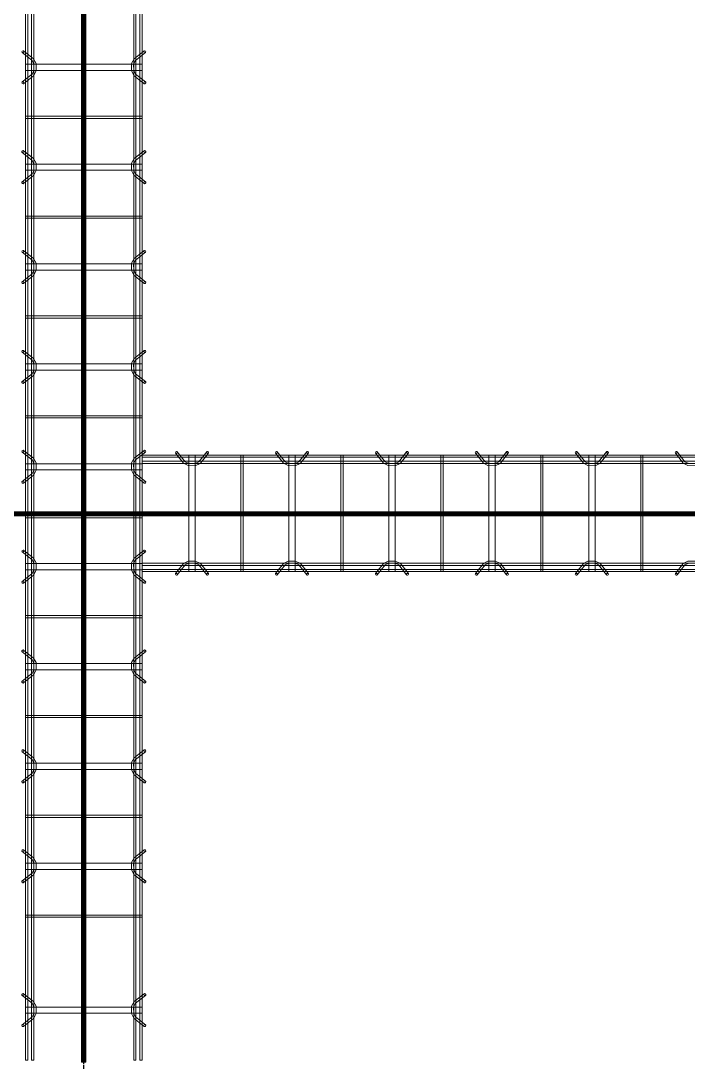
# Model space of a CAD drawing. Header units: inches. Extents: x -19229 to -222, y -6301 to 12387.
# Drawn here: x -3488.9 to -3408.8, y 9901.2 to 10026.3 of the extents above; entities that cross this region are included whole.
import ezdxf

# ---------------------------------------------------------------- set-up
doc = ezdxf.new("R2010")
doc.units = ezdxf.units.IN
doc.header["$MEASUREMENT"] = 0
doc.linetypes.add('Grid Line 1_2_', pattern=[0.8749999999999999, 0.4999999999999999, -0.125, 0.125, -0.125])
for name, color, linetype, lineweight in [('A-GENM', 13, 'Continuous', 9), ('S-BEAM', 12, 'Continuous', 9), ('S-GRID', 1, 'Continuous', 9)]:
    doc.layers.add(name, color=color, linetype=linetype, lineweight=lineweight)

# ---------------------------------------------------------------- blocks, each defined once
blk = doc.blocks.new('Dowel bar assembly - Dowel bar assembly-673744-SLAB ON GROUND JOINTS')
at = {"layer": 'S-BEAM'}
for p, q in [((245.2834581683238, 1.97939876462428), (2.447207204676197e-13, 1.979398764623488)), ((2.455537672068493e-13, 1.721586264623364), (245.2834581683238, 1.721586264624157)), ((124.0238308313518, 2.232128414692044), (124.9734140118058, 1.032831218053898)), ((125.1750143772294, 1.192454968293835), (124.2254311967754, 2.39175216493198)), ((125.6250000000001, 1.989808066078422), (125.6250000000001, -12.01019193392155)), ((126.3750000000002, 1.989808066078422), (125.6250000000001, 1.989808066078422)), ((125.6250000000001, 1.989808066078422), (126.3750000000002, 1.989808066078422)), ((126.3750000000002, -12.01019193392155), (126.3750000000002, 1.989808066078422)), ((127.7607539373329, 2.391752164932002), (126.811170756879, 1.192454968293836)), ((127.0127711223026, 1.032831218053902), (127.9623543027565, 2.232128414692068)), ((131.8710937500002, 1.989808066077859), (131.8710937500001, -12.0101919339221)), ((132.1289062500003, 1.989808066077859), (131.8710937500002, 1.98980806607786)), ((131.8710937500002, 1.98980806607786), (132.1289062500003, 1.989808066077859)), ((132.1289062500003, -12.0101919339221), (132.1289062500003, 1.989808066077859)), ((136.0238308313518, 2.232128414692044), (136.9734140118058, 1.032831218053898)), ((137.1750143772294, 1.192454968293835), (136.2254311967754, 2.39175216493198)), ((137.6250000000001, 1.989808066078422), (137.6250000000001, -12.01019193392155)), ((138.3750000000002, 1.989808066078422), (137.6250000000001, 1.989808066078422)), ((137.6250000000001, 1.989808066078422), (138.3750000000002, 1.989808066078422)), ((138.3750000000002, -12.01019193392155), (138.3750000000002, 1.989808066078422)), ((139.7607539373329, 2.391752164932002), (138.811170756879, 1.192454968293836)), ((139.0127711223026, 1.032831218053902), (139.9623543027565, 2.232128414692068)), ((143.8710937500002, 1.989808066077859), (143.8710937500001, -12.0101919339221)), ((144.1289062500003, 1.989808066077859), (143.8710937500002, 1.98980806607786)), ((143.8710937500002, 1.98980806607786), (144.1289062500003, 1.989808066077859)), ((144.1289062500003, -12.0101919339221), (144.1289062500003, 1.989808066077859)), ((148.0238308313518, 2.232128414692044), (148.9734140118058, 1.032831218053898)), ((149.1750143772294, 1.192454968293835), (148.2254311967754, 2.39175216493198)), ((149.6250000000001, 1.989808066078422), (149.6250000000001, -12.01019193392155)), ((150.3750000000002, 1.989808066078422), (149.6250000000001, 1.989808066078422)), ((149.6250000000001, 1.989808066078422), (150.3750000000002, 1.989808066078422)), ((150.3750000000002, -12.01019193392155), (150.3750000000002, 1.989808066078422)), ((151.7607539373329, 2.391752164932002), (150.811170756879, 1.192454968293836)), ((151.0127711223026, 1.032831218053902), (151.9623543027565, 2.232128414692068)), ((155.8710937500002, 1.989808066077859), (155.8710937500002, -12.0101919339221)), ((156.1289062500003, 1.989808066077859), (155.8710937500002, 1.98980806607786)), ((155.8710937500002, 1.98980806607786), (156.1289062500003, 1.989808066077859)), ((156.1289062500003, -12.0101919339221), (156.1289062500003, 1.989808066077859)), ((160.0238308313518, 2.232128414692044), (160.9734140118058, 1.032831218053898)), ((161.1750143772294, 1.192454968293835), (160.2254311967754, 2.39175216493198)), ((161.6250000000001, 1.989808066078422), (161.6250000000001, -12.01019193392155)), ((162.3750000000002, 1.989808066078422), (161.6250000000001, 1.989808066078422)), ((161.6250000000001, 1.989808066078422), (162.3750000000002, 1.989808066078422)), ((162.3750000000002, -12.01019193392155), (162.3750000000002, 1.989808066078422)), ((163.7607539373329, 2.391752164932002), (162.811170756879, 1.192454968293836)), ((163.0127711223026, 1.032831218053902), (163.9623543027565, 2.232128414692068)), ((167.8710937500002, 1.989808066077859), (167.8710937500002, -12.0101919339221)), ((168.1289062500003, 1.989808066077859), (167.8710937500002, 1.98980806607786)), ((167.8710937500002, 1.98980806607786), (168.1289062500003, 1.989808066077859)), ((168.1289062500003, -12.0101919339221), (168.1289062500003, 1.989808066077859)), ((172.0238308313518, 2.232128414692044), (172.9734140118058, 1.032831218053898)), ((173.1750143772294, 1.192454968293835), (172.2254311967754, 2.39175216493198)), ((173.6250000000001, 1.989808066078422), (173.6250000000001, -12.01019193392155)), ((174.3750000000002, 1.989808066078422), (173.6250000000001, 1.989808066078422)), ((173.6250000000001, 1.989808066078422), (174.3750000000002, 1.989808066078422)), ((174.3750000000002, -12.01019193392155), (174.3750000000002, 1.989808066078422)), ((175.7607539373329, 2.391752164932002), (174.811170756879, 1.192454968293836)), ((175.0127711223026, 1.032831218053902), (175.9623543027565, 2.232128414692068)), ((179.8710937500002, 1.989808066077859), (179.8710937500002, -12.0101919339221)), ((180.1289062500003, 1.989808066077859), (179.8710937500002, 1.98980806607786)), ((179.8710937500002, 1.98980806607786), (180.1289062500003, 1.989808066077859)), ((180.1289062500003, -12.0101919339221), (180.1289062500003, 1.989808066077859)), ((184.0238308313518, 2.232128414692044), (184.9734140118058, 1.032831218053898)), ((185.1750143772294, 1.192454968293835), (184.2254311967754, 2.39175216493198)), ((185.6250000000001, 1.989808066078422), (185.6250000000001, -12.01019193392155)), ((186.3750000000002, 1.989808066078422), (185.6250000000001, 1.989808066078422)), ((185.6250000000001, 1.989808066078422), (186.3750000000002, 1.989808066078422)), ((186.3750000000002, -12.01019193392155), (186.3750000000002, 1.989808066078422)), ((187.7607539373329, 2.391752164932002), (186.811170756879, 1.192454968293836)), ((187.0127711223026, 1.032831218053902), (187.9623543027565, 2.232128414692068)), ((191.8710937500002, 1.989808066077859), (191.8710937500002, -12.0101919339221)), ((192.1289062500003, 1.989808066077859), (191.8710937500002, 1.98980806607786)), ((191.8710937500002, 1.98980806607786), (192.1289062500003, 1.989808066077859)), ((192.1289062500003, -12.0101919339221), (192.1289062500003, 1.989808066077859)), ((196.0238308313518, 2.232128414692044), (196.9734140118058, 1.032831218053898)), ((197.1750143772294, 1.192454968293835), (196.2254311967754, 2.39175216493198)), ((197.6250000000001, 1.989808066078422), (197.6250000000001, -12.01019193392155)), ((198.3750000000002, 1.989808066078422), (197.6250000000001, 1.989808066078422)), ((197.6250000000001, 1.989808066078422), (198.3750000000002, 1.989808066078422)), ((198.3750000000002, -12.01019193392155), (198.3750000000002, 1.989808066078422)), ((199.7607539373329, 2.391752164932002), (198.811170756879, 1.192454968293836)), ((199.0127711223026, 1.032831218053902), (199.9623543027566, 2.232128414692068)), ((203.8710937500002, 1.989808066077859), (203.8710937500002, -12.0101919339221)), ((204.1289062500003, 1.989808066077859), (203.8710937500002, 1.98980806607786)), ((203.8710937500002, 1.98980806607786), (204.1289062500003, 1.989808066077859)), ((204.1289062500003, -12.0101919339221), (204.1289062500003, 1.989808066077859)), ((208.0238308313518, 2.232128414692044), (208.9734140118058, 1.032831218053898)), ((209.1750143772294, 1.192454968293835), (208.2254311967754, 2.39175216493198)), ((209.6250000000001, 1.989808066078422), (209.6250000000001, -12.01019193392155)), ((210.3750000000002, 1.989808066078422), (209.6250000000001, 1.989808066078422)), ((209.6250000000001, 1.989808066078422), (210.3750000000002, 1.989808066078422)), ((210.3750000000002, -12.01019193392155), (210.3750000000002, 1.989808066078422)), ((211.7607539373329, 2.391752164932002), (210.811170756879, 1.192454968293836)), ((211.0127711223026, 1.032831218053902), (211.9623543027566, 2.232128414692068)), ((215.8710937500002, 1.989808066077859), (215.8710937500002, -12.0101919339221)), ((216.1289062500003, 1.989808066077859), (215.8710937500002, 1.98980806607786)), ((215.8710937500002, 1.98980806607786), (216.1289062500003, 1.989808066077859)), ((216.1289062500003, -12.0101919339221), (216.1289062500003, 1.989808066077859)), ((220.0238308313518, 2.232128414692044), (220.9734140118058, 1.032831218053898)), ((221.1750143772294, 1.192454968293835), (220.2254311967754, 2.39175216493198)), ((221.6250000000001, 1.989808066078422), (221.6250000000001, -12.01019193392155)), ((222.3750000000002, 1.989808066078422), (221.6250000000001, 1.989808066078422)), ((221.6250000000001, 1.989808066078422), (222.3750000000002, 1.989808066078422)), ((222.3750000000002, -12.01019193392155), (222.3750000000002, 1.989808066078422)), ((223.7607539373329, 2.391752164932002), (222.811170756879, 1.192454968293836)), ((223.0127711223026, 1.032831218053902), (223.9623543027566, 2.232128414692068)), ((227.8710937500002, 1.989808066077859), (227.8710937500002, -12.0101919339221)), ((228.1289062500003, 1.989808066077859), (227.8710937500002, 1.98980806607786)), ((227.8710937500002, 1.98980806607786), (228.1289062500003, 1.989808066077859)), ((228.1289062500003, -12.0101919339221), (228.1289062500003, 1.989808066077859)), ((237.3072889996755, 2.232128414691397), (238.2568721801295, 1.032831218053251)), ((238.4584725455531, 1.192454968293188), (237.5088893650992, 2.391752164931333)), ((238.9084581683238, 1.989808066077771), (238.9084581683238, -12.0101919339222)), ((239.6584581683239, 1.989808066077771), (238.9084581683238, 1.989808066077771)), ((238.9084581683238, 1.989808066077771), (239.6584581683239, 1.989808066077771)), ((239.6584581683239, -12.0101919339222), (239.6584581683239, 1.989808066077771)), ((241.0442121056566, 2.391752164931355), (240.0946289252027, 1.19245496829319)), ((240.2962292906263, 1.032831218053255), (241.2458124710803, 2.232128414691421)), ((245.2834581683238, 1.979398764624281), (245.2834581683238, 1.721586264624157)), ((245.2834581683238, 1.721586264624157), (245.2834581683238, 1.979398764624281)), ((245.2834581683238, 1.24584221491044), (4.160840088814935e-13, 1.245842214911232)), ((4.152509919578236e-13, 0.9880297149111088), (245.2834581683238, 0.9880297149103163)), ((245.2834581683238, 0.9880297149103163), (245.2834581683238, 1.24584221491044)), ((245.2834581683238, 1.24584221491044), (245.2834581683238, 0.9880297149103163)), ((245.2834581683238, -11.01476897958114), (4.160840088814935e-13, -11.01476897958035)), ((124.9734140118058, -11.0532150858986), (124.0238308313518, -12.25251228253675)), ((124.2254311967754, -12.41213603277668), (125.1750143772294, -11.21283883613854)), ((126.811170756879, -11.21283883613854), (127.7607539373329, -12.4121360327767)), ((127.9623543027565, -12.25251228253677), (127.0127711223026, -11.0532150858986)), ((136.9734140118058, -11.0532150858986), (136.0238308313518, -12.25251228253675)), ((136.2254311967754, -12.41213603277668), (137.1750143772294, -11.21283883613854)), ((138.811170756879, -11.21283883613854), (139.7607539373329, -12.4121360327767)), ((139.9623543027565, -12.25251228253677), (139.0127711223026, -11.0532150858986)), ((148.9734140118058, -11.0532150858986), (148.0238308313518, -12.25251228253675)), ((148.2254311967754, -12.41213603277668), (149.1750143772294, -11.21283883613854)), ((150.811170756879, -11.21283883613854), (151.7607539373329, -12.4121360327767)), ((151.9623543027565, -12.25251228253677), (151.0127711223026, -11.0532150858986)), ((160.9734140118058, -11.0532150858986), (160.0238308313518, -12.25251228253675)), ((160.2254311967754, -12.41213603277668), (161.1750143772294, -11.21283883613854)), ((162.811170756879, -11.21283883613854), (163.7607539373329, -12.4121360327767)), ((163.9623543027565, -12.25251228253677), (163.0127711223026, -11.0532150858986)), ((172.9734140118058, -11.0532150858986), (172.0238308313518, -12.25251228253675)), ((172.2254311967754, -12.41213603277668), (173.1750143772294, -11.21283883613854)), ((174.811170756879, -11.21283883613854), (175.7607539373329, -12.4121360327767)), ((175.9623543027565, -12.25251228253677), (175.0127711223026, -11.0532150858986)), ((184.9734140118058, -11.0532150858986), (184.0238308313518, -12.25251228253675)), ((184.2254311967754, -12.41213603277668), (185.1750143772294, -11.21283883613854)), ((186.811170756879, -11.21283883613854), (187.7607539373329, -12.4121360327767)), ((187.9623543027565, -12.25251228253677), (187.0127711223026, -11.0532150858986)), ((196.9734140118058, -11.0532150858986), (196.0238308313518, -12.25251228253675)), ((196.2254311967754, -12.41213603277668), (197.1750143772294, -11.21283883613854)), ((198.811170756879, -11.21283883613854), (199.7607539373329, -12.4121360327767)), ((199.9623543027566, -12.25251228253677), (199.0127711223026, -11.0532150858986)), ((208.9734140118058, -11.0532150858986), (208.0238308313518, -12.25251228253675)), ((208.2254311967754, -12.41213603277668), (209.1750143772294, -11.21283883613854)), ((210.811170756879, -11.21283883613854), (211.7607539373329, -12.4121360327767)), ((211.9623543027566, -12.25251228253677), (211.0127711223026, -11.0532150858986)), ((220.9734140118058, -11.0532150858986), (220.0238308313518, -12.25251228253675)), ((220.2254311967754, -12.41213603277668), (221.1750143772294, -11.21283883613854)), ((222.811170756879, -11.21283883613854), (223.7607539373329, -12.4121360327767)), ((223.9623543027566, -12.25251228253677), (223.0127711223026, -11.0532150858986)), ((238.2568721801295, -11.05321508589925), (237.3072889996755, -12.2525122825374)), ((237.5088893650992, -12.41213603277733), (238.4584725455531, -11.21283883613919)), ((240.0946289252027, -11.21283883613919), (241.0442121056566, -12.41213603277735)), ((241.2458124710803, -12.25251228253742), (240.2962292906263, -11.05321508589925)), ((245.2834581683238, -11.27258147958126), (245.2834581683238, -11.01476897958114)), ((245.2834581683238, -11.01476897958114), (245.2834581683238, -11.27258147958126)), ((4.152509919578236e-13, -11.27258147958047), (245.2834581683238, -11.27258147958126)), ((245.2834581683238, -11.7419701324684), (2.455537672068493e-13, -11.74197013246761)), ((2.447207204676197e-13, -11.99978263246773), (245.2834581683238, -11.99978263246852)), ((126.3750000000002, -12.01019193392155), (125.6250000000001, -12.01019193392155)), ((125.6250000000001, -12.01019193392155), (126.3750000000002, -12.01019193392155)), ((132.1289062500003, -12.0101919339221), (131.8710937500001, -12.0101919339221)), ((131.8710937500001, -12.0101919339221), (132.1289062500003, -12.0101919339221)), ((138.3750000000002, -12.01019193392155), (137.6250000000001, -12.01019193392155)), ((137.6250000000001, -12.01019193392155), (138.3750000000002, -12.01019193392155)), ((144.1289062500003, -12.0101919339221), (143.8710937500001, -12.0101919339221)), ((143.8710937500001, -12.0101919339221), (144.1289062500003, -12.0101919339221)), ((150.3750000000002, -12.01019193392155), (149.6250000000001, -12.01019193392155)), ((149.6250000000001, -12.01019193392155), (150.3750000000002, -12.01019193392155)), ((156.1289062500003, -12.0101919339221), (155.8710937500002, -12.0101919339221)), ((155.8710937500002, -12.0101919339221), (156.1289062500003, -12.0101919339221)), ((162.3750000000002, -12.01019193392155), (161.6250000000001, -12.01019193392155)), ((161.6250000000001, -12.01019193392155), (162.3750000000002, -12.01019193392155)), ((168.1289062500003, -12.0101919339221), (167.8710937500002, -12.0101919339221)), ((167.8710937500002, -12.0101919339221), (168.1289062500003, -12.0101919339221)), ((174.3750000000002, -12.01019193392155), (173.6250000000001, -12.01019193392155)), ((173.6250000000001, -12.01019193392155), (174.3750000000002, -12.01019193392155)), ((180.1289062500003, -12.0101919339221), (179.8710937500002, -12.0101919339221)), ((179.8710937500002, -12.0101919339221), (180.1289062500003, -12.0101919339221)), ((186.3750000000002, -12.01019193392155), (185.6250000000001, -12.01019193392155)), ((185.6250000000001, -12.01019193392155), (186.3750000000002, -12.01019193392155)), ((192.1289062500003, -12.0101919339221), (191.8710937500002, -12.0101919339221)), ((191.8710937500002, -12.0101919339221), (192.1289062500003, -12.0101919339221)), ((198.3750000000002, -12.01019193392155), (197.6250000000001, -12.01019193392155)), ((197.6250000000001, -12.01019193392155), (198.3750000000002, -12.01019193392155)), ((204.1289062500003, -12.0101919339221), (203.8710937500002, -12.0101919339221)), ((203.8710937500002, -12.0101919339221), (204.1289062500003, -12.0101919339221)), ((210.3750000000002, -12.01019193392155), (209.6250000000001, -12.01019193392155)), ((209.6250000000001, -12.01019193392155), (210.3750000000002, -12.01019193392155)), ((216.1289062500003, -12.0101919339221), (215.8710937500002, -12.0101919339221)), ((215.8710937500002, -12.0101919339221), (216.1289062500003, -12.0101919339221)), ((222.3750000000002, -12.01019193392155), (221.6250000000001, -12.01019193392155)), ((221.6250000000001, -12.01019193392155), (222.3750000000002, -12.01019193392155)), ((228.1289062500003, -12.0101919339221), (227.8710937500002, -12.0101919339221)), ((227.8710937500002, -12.0101919339221), (228.1289062500003, -12.0101919339221)), ((239.6584581683239, -12.0101919339222), (238.9084581683238, -12.0101919339222)), ((238.9084581683238, -12.0101919339222), (239.6584581683239, -12.0101919339222)), ((245.2834581683238, -11.99978263246852), (245.2834581683238, -11.7419701324684)), ((245.2834581683238, -11.7419701324684), (245.2834581683238, -11.99978263246852))]:
    blk.add_line(p, q, dxfattribs=at)
at = {"layer": 'S-BEAM', "flags": 128}
for points in [[(124.9734140118058, 1.032831218053899), (125.5260458112437, 0.731072722575022), (126.3871754397748, 0.7151743701411607), (126.9720542983191, 0.9869724546816983), (127.0127711223026, 1.0328312180539)], [(125.1750143772294, 1.192454968293833), (125.6246908371177, 0.9723748868967974), (126.3817215352753, 0.9768169794434706), (126.811170756879, 1.192454968293836)], [(136.9734140118058, 1.032831218053899), (137.5260458112437, 0.731072722575022), (138.3871754397748, 0.7151743701411607), (138.9720542983191, 0.9869724546816983), (139.0127711223026, 1.0328312180539)], [(137.1750143772294, 1.192454968293833), (137.6246908371177, 0.9723748868967974), (138.3817215352753, 0.9768169794434706), (138.811170756879, 1.192454968293836)], [(148.9734140118057, 1.032831218053899), (149.5260458112437, 0.731072722575022), (150.3871754397748, 0.7151743701411607), (150.9720542983191, 0.9869724546816983), (151.0127711223026, 1.0328312180539)], [(149.1750143772294, 1.192454968293833), (149.6246908371177, 0.9723748868967974), (150.3817215352753, 0.9768169794434706), (150.811170756879, 1.192454968293836)], [(160.9734140118057, 1.032831218053899), (161.5260458112437, 0.731072722575022), (162.3871754397748, 0.7151743701411607), (162.9720542983191, 0.9869724546816983), (163.0127711223026, 1.0328312180539)], [(161.1750143772294, 1.192454968293833), (161.6246908371177, 0.9723748868967974), (162.3817215352753, 0.9768169794434706), (162.811170756879, 1.192454968293836)], [(172.9734140118057, 1.032831218053899), (173.5260458112437, 0.731072722575022), (174.3871754397748, 0.7151743701411607), (174.9720542983191, 0.9869724546816983), (175.0127711223026, 1.0328312180539)], [(173.1750143772294, 1.192454968293833), (173.6246908371177, 0.9723748868967974), (174.3817215352753, 0.9768169794434706), (174.811170756879, 1.192454968293836)], [(184.9734140118057, 1.032831218053899), (185.5260458112437, 0.731072722575022), (186.3871754397748, 0.7151743701411607), (186.9720542983191, 0.9869724546816983), (187.0127711223026, 1.0328312180539)], [(185.1750143772294, 1.192454968293833), (185.6246908371177, 0.9723748868967974), (186.3817215352753, 0.9768169794434706), (186.811170756879, 1.192454968293836)], [(196.9734140118058, 1.032831218053899), (197.5260458112437, 0.731072722575022), (198.3871754397748, 0.7151743701411607), (198.9720542983191, 0.9869724546816983), (199.0127711223026, 1.0328312180539)], [(197.1750143772293, 1.192454968293833), (197.6246908371177, 0.9723748868967974), (198.3817215352753, 0.9768169794434706), (198.811170756879, 1.192454968293836)], [(208.9734140118058, 1.032831218053899), (209.5260458112437, 0.731072722575022), (210.3871754397748, 0.7151743701411607), (210.9720542983191, 0.9869724546816983), (211.0127711223026, 1.0328312180539)], [(209.1750143772293, 1.192454968293833), (209.6246908371177, 0.9723748868967974), (210.3817215352753, 0.9768169794434706), (210.811170756879, 1.192454968293836)], [(220.9734140118058, 1.032831218053899), (221.5260458112437, 0.731072722575022), (222.3871754397748, 0.7151743701411607), (222.9720542983191, 0.9869724546816983), (223.0127711223026, 1.0328312180539)], [(221.1750143772293, 1.192454968293833), (221.6246908371177, 0.9723748868967974), (222.3817215352753, 0.9768169794434706), (222.811170756879, 1.192454968293836)], [(238.2568721801295, 1.032831218053252), (238.8095039795674, 0.7310727225743752), (239.6706336080985, 0.7151743701405139), (240.2555124666428, 0.9869724546810514), (240.2962292906263, 1.032831218053253)], [(238.458472545553, 1.192454968293186), (238.9081490054414, 0.9723748868961506), (239.665179703599, 0.9768169794428238), (240.0946289252027, 1.192454968293189)], [(124.9734140118058, -11.0532150858986), (125.5260458112437, -10.75145659041972), (126.3871754397748, -10.73555823798586), (126.9720542983191, -11.0073563225264), (127.0127711223026, -11.0532150858986)], [(125.1750143772294, -11.21283883613854), (125.6246908371177, -10.9927587547415), (126.3817215352753, -10.99720084728817), (126.811170756879, -11.21283883613854)], [(136.9734140118058, -11.0532150858986), (137.5260458112437, -10.75145659041972), (138.3871754397748, -10.73555823798586), (138.9720542983191, -11.0073563225264), (139.0127711223026, -11.0532150858986)], [(137.1750143772294, -11.21283883613854), (137.6246908371177, -10.9927587547415), (138.3817215352753, -10.99720084728817), (138.811170756879, -11.21283883613854)], [(148.9734140118057, -11.0532150858986), (149.5260458112437, -10.75145659041972), (150.3871754397748, -10.73555823798586), (150.9720542983191, -11.0073563225264), (151.0127711223026, -11.0532150858986)], [(149.1750143772294, -11.21283883613854), (149.6246908371177, -10.9927587547415), (150.3817215352753, -10.99720084728817), (150.811170756879, -11.21283883613854)], [(160.9734140118057, -11.0532150858986), (161.5260458112437, -10.75145659041972), (162.3871754397748, -10.73555823798586), (162.9720542983191, -11.0073563225264), (163.0127711223026, -11.0532150858986)], [(161.1750143772294, -11.21283883613854), (161.6246908371177, -10.9927587547415), (162.3817215352753, -10.99720084728817), (162.811170756879, -11.21283883613854)], [(172.9734140118057, -11.0532150858986), (173.5260458112437, -10.75145659041972), (174.3871754397748, -10.73555823798586), (174.9720542983191, -11.0073563225264), (175.0127711223026, -11.0532150858986)], [(173.1750143772294, -11.21283883613854), (173.6246908371177, -10.9927587547415), (174.3817215352753, -10.99720084728817), (174.811170756879, -11.21283883613854)], [(184.9734140118057, -11.0532150858986), (185.5260458112437, -10.75145659041972), (186.3871754397748, -10.73555823798586), (186.9720542983191, -11.0073563225264), (187.0127711223026, -11.0532150858986)], [(185.1750143772294, -11.21283883613854), (185.6246908371177, -10.9927587547415), (186.3817215352753, -10.99720084728817), (186.811170756879, -11.21283883613854)], [(196.9734140118058, -11.0532150858986), (197.5260458112437, -10.75145659041972), (198.3871754397748, -10.73555823798586), (198.9720542983191, -11.0073563225264), (199.0127711223026, -11.0532150858986)], [(197.1750143772293, -11.21283883613854), (197.6246908371177, -10.9927587547415), (198.3817215352753, -10.99720084728817), (198.811170756879, -11.21283883613854)], [(208.9734140118058, -11.0532150858986), (209.5260458112437, -10.75145659041972), (210.3871754397748, -10.73555823798586), (210.9720542983191, -11.0073563225264), (211.0127711223026, -11.0532150858986)], [(209.1750143772293, -11.21283883613854), (209.6246908371177, -10.9927587547415), (210.3817215352753, -10.99720084728817), (210.811170756879, -11.21283883613854)], [(220.9734140118058, -11.0532150858986), (221.5260458112437, -10.75145659041972), (222.3871754397748, -10.73555823798586), (222.9720542983191, -11.0073563225264), (223.0127711223026, -11.0532150858986)], [(221.1750143772293, -11.21283883613854), (221.6246908371177, -10.9927587547415), (222.3817215352753, -10.99720084728817), (222.811170756879, -11.21283883613854)], [(238.2568721801295, -11.05321508589925), (238.8095039795674, -10.75145659042037), (239.6706336080985, -10.73555823798651), (240.2555124666428, -11.00735632252705), (240.2962292906263, -11.05321508589925)], [(238.458472545553, -11.21283883613918), (238.9081490054414, -10.99275875474215), (239.665179703599, -10.99720084728882), (240.0946289252027, -11.21283883613919)]]:
    blk.add_lwpolyline(points, dxfattribs=at)
at = {"layer": 'S-BEAM'}
for centre, major_axis, ratio, start_param, end_param in [((124.1246310140636, 2.311940289812012), (0.100800182711804, 0.07981187511996644), 0.8165278392140545, 5.709265385906933, 8.850858039496725), ((124.1246310140636, 2.311940289812012), (0.1008001827118043, 0.0798118751199665), 0.8165278392140471, 2.567672732317148, 5.709265385906931), ((127.8615541200447, 2.311940289812035), (-0.1008001827118044, 0.0798118751199648), 0.8165278392140632, 3.715512574862441, 6.857105228452236), ((127.8615541200447, 2.311940289812035), (-0.1008001827118041, 0.07981187511996587), 0.8165278392140574, 0.573919921272662, 3.715512574862441), ((136.1246310140636, 2.311940289812012), (0.1008001827117737, 0.07981187511998969), 0.8165278392140766, 5.709265385906604, 8.850858039496442), ((136.1246310140636, 2.311940289812012), (0.1008001827118347, 0.07981187511994325), 0.8165278392140249, 2.567672732317477, 5.709265385907213), ((139.8615541200447, 2.311940289812035), (-0.1008001827118347, 0.07981187511994156), 0.816527839214041, 3.715512574862111, 6.857105228451954), ((139.8615541200447, 2.311940289812035), (-0.1008001827117738, 0.0798118751199891), 0.8165278392140796, 0.5739199212729911, 3.715512574862723), ((148.1246310140636, 2.311940289812012), (0.1008001827118343, 0.0798118751199432), 0.8165278392140322, 5.709265385907263, 8.850858039497007), ((148.1246310140636, 2.311940289812012), (0.100800182711774, 0.07981187511998973), 0.8165278392140694, 2.567672732316818, 5.709265385906648), ((151.8615541200447, 2.311940289812035), (-0.1008001827118347, 0.07981187511994156), 0.816527839214041, 3.715512574862111, 6.857105228451954), ((151.8615541200447, 2.311940289812035), (-0.1008001827117738, 0.0798118751199891), 0.8165278392140796, 0.5739199212729911, 3.715512574862723), ((160.1246310140636, 2.311940289812012), (0.1008001827118343, 0.0798118751199432), 0.8165278392140322, 5.709265385907263, 8.850858039497007), ((160.1246310140636, 2.311940289812012), (0.100800182711774, 0.07981187511998973), 0.8165278392140694, 2.567672732316818, 5.709265385906648), ((163.8615541200447, 2.311940289812035), (-0.1008001827118347, 0.07981187511994156), 0.816527839214041, 3.715512574862111, 6.857105228451954), ((163.8615541200447, 2.311940289812035), (-0.1008001827117738, 0.0798118751199891), 0.8165278392140796, 0.5739199212729911, 3.715512574862723), ((172.1246310140636, 2.311940289812012), (0.1008001827118343, 0.0798118751199432), 0.8165278392140322, 5.709265385907263, 8.850858039497007), ((172.1246310140636, 2.311940289812012), (0.100800182711774, 0.07981187511998973), 0.8165278392140694, 2.567672732316818, 5.709265385906648), ((175.8615541200447, 2.311940289812035), (-0.1008001827118347, 0.07981187511994156), 0.816527839214041, 3.715512574862111, 6.857105228451954), ((175.8615541200447, 2.311940289812035), (-0.1008001827117738, 0.0798118751199891), 0.8165278392140796, 0.5739199212729911, 3.715512574862723), ((184.1246310140636, 2.311940289812012), (0.1008001827118343, 0.0798118751199432), 0.8165278392140322, 5.709265385907263, 8.850858039497007), ((184.1246310140636, 2.311940289812012), (0.100800182711774, 0.07981187511998973), 0.8165278392140694, 2.567672732316818, 5.709265385906648), ((187.8615541200447, 2.311940289812035), (-0.1008001827118347, 0.07981187511994156), 0.816527839214041, 3.715512574862111, 6.857105228451954), ((187.8615541200447, 2.311940289812035), (-0.1008001827117738, 0.0798118751199891), 0.8165278392140796, 0.5739199212729911, 3.715512574862723), ((196.1246310140636, 2.311940289812012), (0.1008001827117737, 0.07981187511998969), 0.8165278392140766, 5.709265385906604, 8.850858039496442), ((196.1246310140636, 2.311940289812012), (0.1008001827118347, 0.07981187511994325), 0.8165278392140249, 2.567672732317477, 5.709265385907213), ((199.8615541200448, 2.311940289812035), (-0.1008001827118347, 0.07981187511994156), 0.816527839214041, 3.715512574862111, 6.857105228451954), ((199.8615541200448, 2.311940289812035), (-0.1008001827117738, 0.0798118751199891), 0.8165278392140796, 0.5739199212729911, 3.715512574862723), ((208.1246310140636, 2.311940289812012), (0.1008001827117737, 0.07981187511998969), 0.8165278392140766, 5.709265385906604, 8.850858039496442), ((208.1246310140636, 2.311940289812012), (0.1008001827118347, 0.07981187511994325), 0.8165278392140249, 2.567672732317477, 5.709265385907213), ((211.8615541200448, 2.311940289812035), (-0.1008001827118347, 0.07981187511994156), 0.816527839214041, 3.715512574862111, 6.857105228451954), ((211.8615541200448, 2.311940289812035), (-0.1008001827117738, 0.0798118751199891), 0.8165278392140796, 0.5739199212729911, 3.715512574862723), ((220.1246310140636, 2.311940289812012), (0.1008001827117737, 0.07981187511998969), 0.8165278392140766, 5.709265385906604, 8.850858039496442), ((220.1246310140636, 2.311940289812012), (0.1008001827118347, 0.07981187511994325), 0.8165278392140249, 2.567672732317477, 5.709265385907213), ((223.8615541200448, 2.311940289812035), (-0.1008001827118347, 0.07981187511994156), 0.816527839214041, 3.715512574862111, 6.857105228451954), ((223.8615541200448, 2.311940289812035), (-0.1008001827117738, 0.0798118751199891), 0.8165278392140796, 0.5739199212729911, 3.715512574862723), ((237.4080891823873, 2.311940289811365), (0.1008001827117742, 0.07981187511998865), 0.8165278392140752, 5.709265385906614, 8.850858039496451), ((237.4080891823873, 2.311940289811365), (0.1008001827118347, 0.07981187511994325), 0.8165278392140249, 2.567672732317477, 5.709265385907213), ((241.1450122883685, 2.311940289811388), (-0.1008001827118346, 0.07981187511994206), 0.8165278392140382, 3.715512574862117, 6.857105228451956), ((241.1450122883685, 2.311940289811388), (-0.1008001827117744, 0.07981187511998812), 0.8165278392140782, 0.5739199212729782, 3.715512574862714), ((124.1246310140636, -12.33232415765672), (-0.1008001827118025, 0.07981187511996946), 0.8165278392140511, 3.715512574862465, 6.857105228452264), ((124.1246310140636, -12.33232415765672), (-0.1008001827118025, 0.07981187511996946), 0.8165278392140511, 0.573919921272694, 3.715512574862466), ((127.8615541200447, -12.33232415765674), (0.1008001827118025, 0.07981187511996943), 0.8165278392140511, 5.709265385906903, 8.850858039496703), ((127.8615541200447, -12.33232415765674), (0.1008001827118031, 0.07981187511996729), 0.8165278392140629, 2.567672732317141, 5.709265385906912), ((136.1246310140636, -12.33232415765672), (-0.1008001827117722, 0.07981187511999269), 0.8165278392140733, 3.715512574862794, 6.857105228452546), ((136.1246310140636, -12.33232415765672), (-0.1008001827118329, 0.07981187511994622), 0.8165278392140289, 0.5739199212723645, 3.715512574862183), ((139.8615541200447, -12.33232415765674), (0.1008001827118329, 0.07981187511994621), 0.816527839214029, 5.709265385907233, 8.850858039496986), ((139.8615541200447, -12.33232415765674), (0.1008001827117728, 0.07981187511999054), 0.816527839214085, 2.567672732316811, 5.70926538590663), ((148.1246310140636, -12.33232415765672), (-0.1008001827118329, 0.07981187511994622), 0.8165278392140289, 3.715512574862135, 6.857105228451982), ((148.1246310140636, -12.33232415765672), (-0.1008001827117722, 0.07981187511999269), 0.8165278392140733, 0.573919921273023, 3.715512574862747), ((151.8615541200447, -12.33232415765674), (0.1008001827118329, 0.07981187511994621), 0.816527839214029, 5.709265385907233, 8.850858039496986), ((151.8615541200447, -12.33232415765674), (0.1008001827117728, 0.07981187511999054), 0.816527839214085, 2.567672732316811, 5.70926538590663), ((160.1246310140636, -12.33232415765672), (-0.1008001827118329, 0.07981187511994622), 0.8165278392140289, 3.715512574862135, 6.857105228451982), ((160.1246310140636, -12.33232415765672), (-0.1008001827117722, 0.07981187511999269), 0.8165278392140733, 0.573919921273023, 3.715512574862747), ((163.8615541200447, -12.33232415765674), (0.1008001827118329, 0.07981187511994621), 0.816527839214029, 5.709265385907233, 8.850858039496986), ((163.8615541200447, -12.33232415765674), (0.1008001827117728, 0.07981187511999054), 0.816527839214085, 2.567672732316811, 5.70926538590663), ((172.1246310140636, -12.33232415765672), (-0.1008001827118329, 0.07981187511994622), 0.8165278392140289, 3.715512574862135, 6.857105228451982), ((172.1246310140636, -12.33232415765672), (-0.1008001827117722, 0.07981187511999269), 0.8165278392140733, 0.573919921273023, 3.715512574862747), ((175.8615541200447, -12.33232415765674), (0.1008001827118329, 0.07981187511994621), 0.816527839214029, 5.709265385907233, 8.850858039496986), ((175.8615541200447, -12.33232415765674), (0.1008001827117728, 0.07981187511999054), 0.816527839214085, 2.567672732316811, 5.70926538590663), ((184.1246310140636, -12.33232415765672), (-0.1008001827118329, 0.07981187511994622), 0.8165278392140289, 3.715512574862135, 6.857105228451982), ((184.1246310140636, -12.33232415765672), (-0.1008001827117722, 0.07981187511999269), 0.8165278392140733, 0.573919921273023, 3.715512574862747), ((187.8615541200447, -12.33232415765674), (0.1008001827118329, 0.07981187511994621), 0.816527839214029, 5.709265385907233, 8.850858039496986), ((187.8615541200447, -12.33232415765674), (0.1008001827117728, 0.07981187511999054), 0.816527839214085, 2.567672732316811, 5.70926538590663), ((196.1246310140636, -12.33232415765672), (-0.1008001827117722, 0.07981187511999269), 0.8165278392140733, 3.715512574862794, 6.857105228452546), ((196.1246310140636, -12.33232415765672), (-0.1008001827118329, 0.07981187511994622), 0.8165278392140289, 0.5739199212723645, 3.715512574862183), ((199.8615541200448, -12.33232415765674), (0.1008001827118329, 0.07981187511994621), 0.816527839214029, 5.709265385907233, 8.850858039496986), ((199.8615541200448, -12.33232415765674), (0.1008001827117728, 0.07981187511999054), 0.816527839214085, 2.567672732316811, 5.70926538590663), ((208.1246310140636, -12.33232415765672), (-0.1008001827117722, 0.07981187511999269), 0.8165278392140733, 3.715512574862794, 6.857105228452546), ((208.1246310140636, -12.33232415765672), (-0.1008001827118329, 0.07981187511994622), 0.8165278392140289, 0.5739199212723645, 3.715512574862183), ((211.8615541200448, -12.33232415765674), (0.1008001827118329, 0.07981187511994621), 0.816527839214029, 5.709265385907233, 8.850858039496986), ((211.8615541200448, -12.33232415765674), (0.1008001827117728, 0.07981187511999054), 0.816527839214085, 2.567672732316811, 5.70926538590663), ((220.1246310140636, -12.33232415765672), (-0.1008001827117722, 0.07981187511999269), 0.8165278392140733, 3.715512574862794, 6.857105228452546), ((220.1246310140636, -12.33232415765672), (-0.1008001827118329, 0.07981187511994622), 0.8165278392140289, 0.5739199212723645, 3.715512574862183), ((223.8615541200448, -12.33232415765674), (0.1008001827118329, 0.07981187511994621), 0.816527839214029, 5.709265385907233, 8.850858039496986), ((223.8615541200448, -12.33232415765674), (0.1008001827117728, 0.07981187511999054), 0.816527839214085, 2.567672732316811, 5.70926538590663), ((237.4080891823873, -12.33232415765736), (-0.1008001827117722, 0.07981187511999269), 0.8165278392140733, 3.715512574862794, 6.857105228452546), ((237.4080891823873, -12.33232415765736), (-0.1008001827118329, 0.07981187511994622), 0.8165278392140289, 0.57391992127238, 3.715512574862183), ((241.1450122883685, -12.33232415765738), (0.1008001827118329, 0.07981187511994621), 0.816527839214029, 5.709265385907233, 8.850858039496986), ((241.1450122883685, -12.33232415765738), (0.1008001827117733, 0.07981187511998836), 0.816527839214097, 2.567672732316836, 5.709265385906638)]:
    blk.add_ellipse(centre, major_axis=major_axis, ratio=ratio, start_param=start_param, end_param=end_param, dxfattribs=at)
blk = doc.blocks.new('Dowel bar assembly - Dowel bar assembly-674339-SLAB ON GROUND JOINTS')
at = {"layer": 'S-BEAM'}
for p, q in [((149.0515384561921, 1.979398764623969), (2.447207204676197e-13, 1.979398764623488)), ((2.447207204676197e-13, 1.979398764623488), (2.455537672068493e-13, 1.721586264623364)), ((2.455537672068493e-13, 1.721586264623364), (2.447207204676197e-13, 1.979398764623488)), ((2.455537672068493e-13, 1.721586264623364), (149.0515384561921, 1.721586264623846)), ((4.023830831351839, 2.232128414692044), (4.973414011805787, 1.032831218053898)), ((5.17501437722939, 1.192454968293835), (4.225431196775443, 2.39175216493198)), ((5.625000000000129, 1.989808066078422), (5.625000000000129, -12.01019193392155)), ((6.375000000000252, 1.989808066078422), (5.625000000000129, 1.989808066078422)), ((5.625000000000129, 1.989808066078422), (6.375000000000252, 1.989808066078422)), ((6.375000000000252, -12.01019193392155), (6.375000000000252, 1.989808066078422)), ((7.760753937332957, 2.391752164932002), (6.811170756879012, 1.192454968293836)), ((7.012771122302615, 1.032831218053902), (7.962354302756562, 2.232128414692068)), ((11.87109375000015, 1.989808066077859), (11.87109375000013, -12.0101919339221)), ((12.12890625000027, 1.989808066077859), (11.87109375000015, 1.98980806607786)), ((11.87109375000015, 1.98980806607786), (12.12890625000027, 1.989808066077859)), ((12.12890625000025, -12.0101919339221), (12.12890625000027, 1.989808066077859)), ((16.02383083135183, 2.232128414692007), (16.97341401180579, 1.032831218053861)), ((17.17501437722939, 1.192454968293797), (16.22543119677544, 2.391752164931942)), ((17.62500000000013, 1.989808066078384), (17.62500000000013, -12.01019193392158)), ((18.37500000000025, 1.989808066078384), (17.62500000000013, 1.989808066078384)), ((17.62500000000013, 1.989808066078384), (18.37500000000025, 1.989808066078384)), ((18.37500000000025, -12.01019193392158), (18.37500000000025, 1.989808066078384)), ((19.76075393733296, 2.391752164931965), (18.81117075687901, 1.192454968293799)), ((19.01277112230261, 1.032831218053865), (19.96235430275656, 2.232128414692031)), ((23.87109375000015, 1.989808066077819), (23.87109375000013, -12.01019193392214)), ((24.12890625000027, 1.989808066077819), (23.87109375000015, 1.98980806607782)), ((23.87109375000015, 1.98980806607782), (24.12890625000027, 1.989808066077819)), ((24.12890625000025, -12.01019193392214), (24.12890625000027, 1.989808066077819)), ((28.02383083135183, 2.232128414692044), (28.97341401180578, 1.032831218053898)), ((29.17501437722938, 1.192454968293835), (28.22543119677544, 2.39175216493198)), ((29.62500000000012, 1.989808066078422), (29.62500000000012, -12.01019193392155)), ((30.37500000000025, 1.989808066078422), (29.62500000000012, 1.989808066078422)), ((29.62500000000012, 1.989808066078422), (30.37500000000025, 1.989808066078422)), ((30.37500000000025, -12.01019193392155), (30.37500000000025, 1.989808066078422)), ((31.76075393733295, 2.391752164932002), (30.811170756879, 1.192454968293836)), ((31.01277112230261, 1.032831218053902), (31.96235430275656, 2.232128414692068)), ((35.87109375000014, 1.989808066077859), (35.87109375000012, -12.0101919339221)), ((36.12890625000027, 1.989808066077859), (35.87109375000014, 1.98980806607786)), ((35.87109375000014, 1.98980806607786), (36.12890625000027, 1.989808066077859)), ((36.12890625000025, -12.0101919339221), (36.12890625000027, 1.989808066077859)), ((40.02383083135183, 2.232128414692044), (40.97341401180578, 1.032831218053898)), ((41.17501437722938, 1.192454968293835), (40.22543119677544, 2.39175216493198)), ((41.62500000000012, 1.989808066078422), (41.62500000000012, -12.01019193392155)), ((42.37500000000025, 1.989808066078422), (41.62500000000012, 1.989808066078422)), ((41.62500000000012, 1.989808066078422), (42.37500000000025, 1.989808066078422)), ((42.37500000000025, -12.01019193392155), (42.37500000000025, 1.989808066078422)), ((43.76075393733295, 2.391752164932002), (42.811170756879, 1.192454968293836)), ((43.01277112230261, 1.032831218053902), (43.96235430275656, 2.232128414692068)), ((47.87109375000016, 1.989808066077859), (47.87109375000014, -12.0101919339221)), ((48.12890625000029, 1.989808066077859), (47.87109375000016, 1.98980806607786)), ((47.87109375000016, 1.98980806607786), (48.12890625000029, 1.989808066077859)), ((48.12890625000027, -12.0101919339221), (48.12890625000029, 1.989808066077859)), ((52.02383083135184, 2.232128414692044), (52.97341401180578, 1.032831218053898)), ((53.17501437722939, 1.192454968293835), (52.22543119677543, 2.39175216493198)), ((53.62500000000012, 1.989808066078422), (53.62500000000012, -12.01019193392155)), ((54.37500000000025, 1.989808066078422), (53.62500000000012, 1.989808066078422)), ((53.62500000000012, 1.989808066078422), (54.37500000000025, 1.989808066078422)), ((54.37500000000025, -12.01019193392155), (54.37500000000025, 1.989808066078422)), ((55.76075393733295, 2.391752164932002), (54.81117075687899, 1.192454968293836)), ((55.0127711223026, 1.032831218053902), (55.96235430275655, 2.232128414692068)), ((59.87109375000016, 1.989808066077859), (59.87109375000014, -12.0101919339221)), ((60.12890625000029, 1.989808066077859), (59.87109375000016, 1.98980806607786)), ((59.87109375000016, 1.98980806607786), (60.12890625000029, 1.989808066077859)), ((60.12890625000027, -12.0101919339221), (60.12890625000029, 1.989808066077859)), ((64.02383083135184, 2.232128414692044), (64.97341401180579, 1.032831218053898)), ((65.17501437722939, 1.192454968293835), (64.22543119677543, 2.39175216493198)), ((149.0515384561921, 1.245842214910751), (4.160840088814935e-13, 1.245842214911232)), ((4.152509919578236e-13, 0.9880297149111088), (4.160840088814935e-13, 1.245842214911232)), ((4.160840088814935e-13, 1.245842214911232), (4.152509919578236e-13, 0.9880297149111088)), ((4.152509919578236e-13, 0.9880297149111088), (149.0515384561921, 0.9880297149106272)), ((149.0515384561921, -11.01476897958083), (4.160840088814935e-13, -11.01476897958035)), ((4.152509919578236e-13, -11.27258147958047), (4.160840088814935e-13, -11.01476897958035)), ((4.160840088814935e-13, -11.01476897958035), (4.152509919578236e-13, -11.27258147958047)), ((4.973414011805787, -11.0532150858986), (4.023830831351839, -12.25251228253675)), ((4.225431196775443, -12.41213603277668), (5.175014377229391, -11.21283883613854)), ((6.811170756879012, -11.21283883613854), (7.760753937332957, -12.4121360327767)), ((7.962354302756562, -12.25251228253677), (7.012771122302617, -11.0532150858986)), ((16.97341401180578, -11.05321508589864), (16.02383083135183, -12.25251228253678)), ((16.22543119677544, -12.41213603277672), (17.17501437722939, -11.21283883613857)), ((18.81117075687901, -11.21283883613857), (19.76075393733296, -12.41213603277674)), ((19.96235430275656, -12.25251228253681), (19.01277112230261, -11.05321508589864)), ((28.97341401180578, -11.0532150858986), (28.02383083135183, -12.25251228253675)), ((28.22543119677544, -12.41213603277668), (29.17501437722938, -11.21283883613854)), ((30.811170756879, -11.21283883613854), (31.76075393733295, -12.4121360327767)), ((31.96235430275656, -12.25251228253677), (31.01277112230261, -11.0532150858986)), ((40.97341401180578, -11.0532150858986), (40.02383083135183, -12.25251228253675)), ((40.22543119677544, -12.41213603277668), (41.17501437722938, -11.21283883613854)), ((42.811170756879, -11.21283883613854), (43.76075393733295, -12.4121360327767)), ((43.96235430275656, -12.25251228253677), (43.01277112230261, -11.0532150858986)), ((52.97341401180578, -11.0532150858986), (52.02383083135184, -12.25251228253675)), ((52.22543119677543, -12.41213603277668), (53.17501437722939, -11.21283883613854)), ((54.81117075687899, -11.21283883613854), (55.76075393733295, -12.4121360327767)), ((55.96235430275655, -12.25251228253677), (55.0127711223026, -11.0532150858986)), ((64.97341401180579, -11.0532150858986), (64.02383083135184, -12.25251228253675)), ((64.22543119677543, -12.41213603277668), (65.17501437722939, -11.21283883613854)), ((4.152509919578236e-13, -11.27258147958047), (149.0515384561921, -11.27258147958095)), ((149.0515384561921, -11.74197013246809), (2.455537672068493e-13, -11.74197013246761)), ((2.447207204676197e-13, -11.99978263246773), (2.455537672068493e-13, -11.74197013246761)), ((2.455537672068493e-13, -11.74197013246761), (2.447207204676197e-13, -11.99978263246773)), ((2.447207204676197e-13, -11.99978263246773), (149.0515384561921, -11.99978263246821)), ((6.375000000000252, -12.01019193392155), (5.625000000000129, -12.01019193392155)), ((5.625000000000129, -12.01019193392155), (6.375000000000252, -12.01019193392155)), ((12.12890625000025, -12.0101919339221), (11.87109375000013, -12.0101919339221)), ((11.87109375000013, -12.0101919339221), (12.12890625000025, -12.0101919339221)), ((18.37500000000025, -12.01019193392158), (17.62500000000013, -12.01019193392158)), ((17.62500000000013, -12.01019193392158), (18.37500000000025, -12.01019193392158)), ((24.12890625000025, -12.01019193392214), (23.87109375000013, -12.01019193392214)), ((23.87109375000013, -12.01019193392214), (24.12890625000025, -12.01019193392214)), ((30.37500000000025, -12.01019193392155), (29.62500000000012, -12.01019193392155)), ((29.62500000000012, -12.01019193392155), (30.37500000000025, -12.01019193392155)), ((36.12890625000025, -12.0101919339221), (35.87109375000012, -12.0101919339221)), ((35.87109375000012, -12.0101919339221), (36.12890625000025, -12.0101919339221)), ((42.37500000000025, -12.01019193392155), (41.62500000000012, -12.01019193392155)), ((41.62500000000012, -12.01019193392155), (42.37500000000025, -12.01019193392155)), ((48.12890625000027, -12.0101919339221), (47.87109375000014, -12.0101919339221)), ((47.87109375000014, -12.0101919339221), (48.12890625000027, -12.0101919339221)), ((54.37500000000025, -12.01019193392155), (53.62500000000012, -12.01019193392155)), ((53.62500000000012, -12.01019193392155), (54.37500000000025, -12.01019193392155)), ((60.12890625000027, -12.0101919339221), (59.87109375000014, -12.0101919339221)), ((59.87109375000014, -12.0101919339221), (60.12890625000027, -12.0101919339221))]:
    blk.add_line(p, q, dxfattribs=at)
at = {"layer": 'S-BEAM', "flags": 128}
for points in [[(4.973414011805786, 1.032831218053899), (5.526045811243717, 0.731072722575022), (6.387175439774829, 0.7151743701411607), (6.972054298319106, 0.9869724546816983), (7.012771122302615, 1.0328312180539)], [(5.175014377229391, 1.192454968293833), (5.624690837117688, 0.9723748868967974), (6.381721535275308, 0.9768169794434706), (6.811170756879012, 1.192454968293836)], [(16.97341401180579, 1.032831218053862), (17.52604581124372, 0.7310727225749847), (18.38717543977483, 0.7151743701411234), (18.97205429831911, 0.986972454681661), (19.01277112230261, 1.032831218053863)], [(17.17501437722939, 1.192454968293795), (17.62469083711769, 0.9723748868967601), (18.38172153527531, 0.9768169794434333), (18.81117075687901, 1.192454968293799)], [(28.97341401180579, 1.032831218053899), (29.52604581124371, 0.731072722575022), (30.38717543977483, 0.7151743701411607), (30.9720542983191, 0.9869724546816983), (31.01277112230262, 1.0328312180539)], [(29.17501437722939, 1.192454968293833), (29.62469083711769, 0.9723748868967974), (30.38172153527531, 0.9768169794434706), (30.81117075687901, 1.192454968293836)], [(40.97341401180579, 1.032831218053899), (41.52604581124371, 0.731072722575022), (42.38717543977483, 0.7151743701411607), (42.9720542983191, 0.9869724546816983), (43.01277112230262, 1.0328312180539)], [(41.17501437722939, 1.192454968293833), (41.62469083711768, 0.9723748868967974), (42.3817215352753, 0.9768169794434706), (42.81117075687901, 1.192454968293836)], [(52.97341401180577, 1.032831218053899), (53.5260458112437, 0.731072722575022), (54.38717543977481, 0.7151743701411607), (54.97205429831909, 0.9869724546816983), (55.0127711223026, 1.0328312180539)], [(53.17501437722937, 1.192454968293833), (53.62469083711767, 0.9723748868967974), (54.38172153527529, 0.9768169794434706), (54.81117075687899, 1.192454968293836)], [(64.97341401180577, 1.032831218053899), (65.5260458112437, 0.731072722575022), (66.38717543977481, 0.7151743701411607), (66.97205429831908, 0.9869724546816983), (67.0127711223026, 1.0328312180539)], [(65.17501437722937, 1.192454968293833), (65.62469083711767, 0.9723748868967974), (66.38172153527529, 0.9768169794434706), (66.811170756879, 1.192454968293836)], [(4.973414011805786, -11.0532150858986), (5.526045811243717, -10.75145659041972), (6.387175439774829, -10.73555823798586), (6.972054298319106, -11.0073563225264), (7.012771122302615, -11.0532150858986)], [(5.175014377229391, -11.21283883613854), (5.624690837117688, -10.9927587547415), (6.381721535275308, -10.99720084728817), (6.811170756879012, -11.21283883613854)], [(16.97341401180579, -11.05321508589864), (17.52604581124372, -10.75145659041976), (18.38717543977483, -10.7355582379859), (18.97205429831911, -11.00735632252644), (19.01277112230261, -11.05321508589864)], [(17.17501437722939, -11.21283883613857), (17.62469083711769, -10.99275875474154), (18.38172153527531, -10.99720084728821), (18.81117075687901, -11.21283883613857)], [(28.97341401180579, -11.0532150858986), (29.52604581124371, -10.75145659041972), (30.38717543977483, -10.73555823798586), (30.9720542983191, -11.0073563225264), (31.01277112230262, -11.0532150858986)], [(29.17501437722939, -11.21283883613854), (29.62469083711769, -10.9927587547415), (30.38172153527531, -10.99720084728817), (30.81117075687901, -11.21283883613854)], [(40.97341401180579, -11.0532150858986), (41.52604581124371, -10.75145659041972), (42.38717543977483, -10.73555823798586), (42.9720542983191, -11.0073563225264), (43.01277112230262, -11.0532150858986)], [(41.17501437722939, -11.21283883613854), (41.62469083711768, -10.9927587547415), (42.3817215352753, -10.99720084728817), (42.81117075687901, -11.21283883613854)], [(52.97341401180577, -11.0532150858986), (53.5260458112437, -10.75145659041972), (54.38717543977481, -10.73555823798586), (54.97205429831909, -11.0073563225264), (55.0127711223026, -11.0532150858986)], [(53.17501437722937, -11.21283883613854), (53.62469083711767, -10.9927587547415), (54.38172153527529, -10.99720084728817), (54.81117075687899, -11.21283883613854)], [(64.97341401180577, -11.0532150858986), (65.5260458112437, -10.75145659041972), (66.38717543977481, -10.73555823798586), (66.97205429831908, -11.0073563225264), (67.0127711223026, -11.0532150858986)], [(65.17501437722937, -11.21283883613854), (65.62469083711767, -10.9927587547415), (66.38172153527529, -10.99720084728817), (66.811170756879, -11.21283883613854)]]:
    blk.add_lwpolyline(points, dxfattribs=at)
at = {"layer": 'S-BEAM'}
for centre, major_axis, ratio, start_param, end_param in [((4.124631014063641, 2.311940289812012), (0.1008001827118021, 0.07981187511996789), 0.8165278392140558, 5.709265385906917, 8.850858039496707), ((4.124631014063641, 2.311940289812012), (0.1008001827118006, 0.07981187511996878), 0.816527839214056, 2.567672732317119, 5.709265385906903), ((7.86155412004476, 2.311940289812035), (-0.1008001827118006, 0.07981187511996833), 0.81652783921406, 3.715512574862485, 6.857105228452279), ((7.86155412004476, 2.311940289812035), (-0.1008001827118022, 0.07981187511996732), 0.8165278392140588, 0.573919921272678, 3.715512574862458), ((16.12463101406364, 2.311940289811975), (0.100800182711804, 0.07981187511996644), 0.8165278392140545, 5.709265385906933, 8.850858039496725), ((16.12463101406364, 2.311940289811975), (0.1008001827118043, 0.0798118751199665), 0.8165278392140471, 2.567672732317148, 5.709265385906931), ((19.86155412004476, 2.311940289811998), (-0.1008001827118044, 0.0798118751199648), 0.8165278392140632, 3.715512574862441, 6.857105228452236), ((19.86155412004476, 2.311940289811998), (-0.1008001827118041, 0.07981187511996587), 0.8165278392140574, 0.573919921272662, 3.715512574862441), ((28.12463101406363, 2.311940289812012), (0.100800182711804, 0.07981187511996644), 0.8165278392140545, 5.709265385906933, 8.850858039496725), ((28.12463101406363, 2.311940289812012), (0.1008001827118043, 0.0798118751199665), 0.8165278392140471, 2.567672732317148, 5.709265385906931), ((31.86155412004475, 2.311940289812035), (-0.1008001827118044, 0.0798118751199648), 0.8165278392140632, 3.715512574862441, 6.857105228452236), ((31.86155412004475, 2.311940289812035), (-0.1008001827118041, 0.07981187511996587), 0.8165278392140574, 0.573919921272662, 3.715512574862441), ((40.12463101406363, 2.311940289812012), (0.100800182711804, 0.07981187511996644), 0.8165278392140545, 5.709265385906933, 8.850858039496725), ((40.12463101406363, 2.311940289812012), (0.1008001827118043, 0.0798118751199665), 0.8165278392140471, 2.567672732317148, 5.709265385906931), ((43.86155412004475, 2.311940289812035), (-0.1008001827118044, 0.0798118751199648), 0.8165278392140632, 3.715512574862441, 6.857105228452236), ((43.86155412004475, 2.311940289812035), (-0.1008001827118041, 0.07981187511996587), 0.8165278392140574, 0.573919921272662, 3.715512574862441), ((52.12463101406364, 2.311940289812012), (0.100800182711804, 0.07981187511996644), 0.8165278392140545, 5.709265385906933, 8.850858039496725), ((52.12463101406364, 2.311940289812012), (0.1008001827118043, 0.0798118751199665), 0.8165278392140471, 2.567672732317148, 5.709265385906931), ((55.86155412004474, 2.311940289812035), (-0.1008001827118044, 0.0798118751199648), 0.8165278392140632, 3.715512574862441, 6.857105228452236), ((55.86155412004474, 2.311940289812035), (-0.1008001827118041, 0.07981187511996587), 0.8165278392140574, 0.573919921272662, 3.715512574862441), ((64.12463101406364, 2.311940289812012), (0.100800182711804, 0.07981187511996644), 0.8165278392140545, 5.709265385906933, 8.850858039496725), ((64.12463101406364, 2.311940289812012), (0.1008001827118043, 0.0798118751199665), 0.8165278392140471, 2.567672732317148, 5.709265385906931), ((4.124631014063641, -12.33232415765672), (-0.1008001827118006, 0.07981187511997091), 0.8165278392140526, 3.715512574862481, 6.857105228452282), ((4.124631014063641, -12.33232415765672), (-0.1008001827117988, 0.07981187511997238), 0.8165278392140537, 0.5739199212727308, 3.7155125748625), ((7.86155412004476, -12.33232415765674), (0.1008001827117988, 0.0798118751199724), 0.8165278392140538, 5.709265385906867, 8.850858039496668), ((7.86155412004476, -12.33232415765674), (0.1008001827118012, 0.07981187511996941), 0.8165278392140581, 2.567672732317117, 5.709265385906886), ((16.12463101406364, -12.33232415765675), (-0.1008001827118025, 0.07981187511996946), 0.8165278392140511, 3.715512574862465, 6.857105228452264), ((16.12463101406364, -12.33232415765675), (-0.1008001827118025, 0.07981187511996946), 0.8165278392140511, 0.573919921272694, 3.715512574862466), ((19.86155412004476, -12.33232415765677), (0.1008001827118025, 0.07981187511996943), 0.8165278392140511, 5.709265385906903, 8.850858039496703), ((19.86155412004476, -12.33232415765677), (0.1008001827118031, 0.07981187511996729), 0.8165278392140629, 2.567672732317141, 5.709265385906912), ((28.12463101406363, -12.33232415765672), (-0.1008001827118025, 0.07981187511996946), 0.8165278392140511, 3.715512574862465, 6.857105228452264), ((28.12463101406363, -12.33232415765672), (-0.1008001827118025, 0.07981187511996946), 0.8165278392140511, 0.573919921272694, 3.715512574862466), ((31.86155412004475, -12.33232415765674), (0.1008001827118025, 0.07981187511996943), 0.8165278392140511, 5.709265385906903, 8.850858039496703), ((31.86155412004475, -12.33232415765674), (0.1008001827118031, 0.07981187511996729), 0.8165278392140629, 2.567672732317141, 5.709265385906912), ((40.12463101406363, -12.33232415765672), (-0.1008001827118025, 0.07981187511996946), 0.8165278392140511, 3.715512574862465, 6.857105228452264), ((40.12463101406363, -12.33232415765672), (-0.1008001827118025, 0.07981187511996946), 0.8165278392140511, 0.573919921272694, 3.715512574862466), ((43.86155412004475, -12.33232415765674), (0.1008001827118025, 0.07981187511996943), 0.8165278392140511, 5.709265385906903, 8.850858039496703), ((43.86155412004475, -12.33232415765674), (0.1008001827118031, 0.07981187511996729), 0.8165278392140629, 2.567672732317141, 5.709265385906912), ((52.12463101406364, -12.33232415765672), (-0.1008001827118025, 0.07981187511996946), 0.8165278392140511, 3.715512574862465, 6.857105228452264), ((52.12463101406364, -12.33232415765672), (-0.1008001827118025, 0.07981187511996946), 0.8165278392140511, 0.573919921272694, 3.715512574862466), ((55.86155412004474, -12.33232415765674), (0.1008001827118025, 0.07981187511996943), 0.8165278392140511, 5.709265385906903, 8.850858039496703), ((55.86155412004474, -12.33232415765674), (0.1008001827118031, 0.07981187511996729), 0.8165278392140629, 2.567672732317141, 5.709265385906912), ((64.12463101406364, -12.33232415765672), (-0.1008001827118025, 0.07981187511996946), 0.8165278392140511, 3.715512574862465, 6.857105228452264), ((64.12463101406364, -12.33232415765672), (-0.1008001827118025, 0.07981187511996946), 0.8165278392140511, 0.573919921272694, 3.715512574862466)]:
    blk.add_ellipse(centre, major_axis=major_axis, ratio=ratio, start_param=start_param, end_param=end_param, dxfattribs=at)

msp = doc.modelspace()

# ---------------------------------------------------------------- linework, layer by layer
at = {"layer": 'A-GENM'}
for p, q in [((-3481.58036202029, 9901.18939611054), (-3481.580362020291, 10146.50112213454)), ((-3481.520587073403, 10146.50112213454), (-3481.520587073401, 9901.18939611054)), ((-3481.520587073403, 10146.50112213454), (-3481.520587073401, 9901.18939611054)), ((-3481.502727451258, 10146.50112213454), (-3481.502727451256, 9901.18939611054)), ((-3481.49348186919, 9901.18939611054), (-3481.493481869192, 10146.50112213454)), ((-3481.481216994661, 9901.18939611054), (-3481.481216994663, 10146.50112213454)), ((-3481.481216994663, 10146.50112213454), (-3481.481216994661, 9901.18939611054)), ((-3481.415847300157, 9901.18939611054), (-3481.415847300158, 10146.50112213454)), ((-3481.367176755251, 9901.18939611054), (-3481.367176755252, 10146.50112213454)), ((-3481.280296604153, 10146.50112213454), (-3481.280296604151, 9901.18939611054)), ((-3481.166256364741, 9901.18939611054), (-3481.166256364742, 10146.50112213454)), ((-3481.166256364741, 9901.18939611054), (-3481.166256364742, 10146.50112213454)), ((-3481.158686450932, 9901.18939611054), (-3481.158686450934, 10146.50112213454)), ((-3481.157166185379, 9901.18939611054), (-3481.15716618538, 10146.50112213454)), ((-3481.126886286002, 10146.50112213454), (-3481.126886286001, 9901.18939611054)), ((-3481.126886286002, 10146.50112213454), (-3481.126886286001, 9901.18939611054)), ((-3481.071806299833, 9901.18939611054), (-3481.071806299834, 10146.50112213454)), ((-3481.070286034279, 9901.18939611054), (-3481.07028603428, 10146.50112213454)), ((-1943.13623667971, 9967.327197149578), (-3819.323736679698, 9967.327197149565)), ((-1943.13623667971, 9967.325676884024), (-3819.323736679698, 9967.325676884011)), ((-3819.323736679698, 9967.270596897846), (-1943.136236679711, 9967.270596897859)), ((-3819.323736679698, 9967.270596897846), (-1943.136236679711, 9967.270596897859)), ((-1943.13623667971, 9967.24031699848), (-3819.323736679698, 9967.240316998466)), ((-1943.13623667971, 9967.238796732925), (-3819.323736679698, 9967.238796732912)), ((-1943.136236679711, 9967.231226819118), (-3819.323736679698, 9967.231226819105)), ((-1943.136236679711, 9967.231226819118), (-3819.323736679698, 9967.231226819105)), ((-3819.323736679698, 9967.117186579693), (-1943.13623667971, 9967.117186579706)), ((-1943.13623667971, 9967.030306428605), (-3819.323736679698, 9967.030306428594)), ((-1943.13623667971, 9966.9816358837), (-3819.323736679698, 9966.981635883687)), ((-1943.136236679711, 9966.916266189197), (-3819.323736679698, 9966.916266189184)), ((-3819.323736679698, 9966.916266189184), (-1943.136236679711, 9966.916266189197)), ((-1943.13623667971, 9966.904001314666), (-3819.323736679698, 9966.904001314655)), ((-3819.323736679698, 9966.894755732588), (-1943.13623667971, 9966.894755732601)), ((-3819.323736679698, 9966.876896110445), (-1943.136236679711, 9966.876896110458)), ((-3819.323736679698, 9966.876896110445), (-1943.136236679711, 9966.876896110458)), ((-1943.13623667971, 9966.817121163567), (-3819.323736679698, 9966.817121163554)), ((-3481.157166185379, 9901.18939611054), (-3481.58036202029, 9901.18939611054)), ((-3481.58036202029, 9901.18939611054), (-3481.158686450933, 9901.18939611054)), ((-3481.126886286001, 9901.18939611054), (-3481.520587073401, 9901.18939611054)), ((-3481.520587073401, 9901.18939611054), (-3481.481216994661, 9901.18939611054)), ((-3481.158686450933, 9901.18939611054), (-3481.502727451257, 9901.18939611054)), ((-3481.502727451257, 9901.18939611054), (-3481.415847300157, 9901.18939611054)), ((-3481.071806299833, 9901.18939611054), (-3481.49348186919, 9901.18939611054)), ((-3481.49348186919, 9901.18939611054), (-3481.07028603428, 9901.18939611054)), ((-3481.481216994661, 9901.18939611054), (-3481.166256364741, 9901.18939611054)), ((-3481.415847300157, 9901.18939611054), (-3481.071806299833, 9901.18939611054)), ((-3481.280296604152, 9901.18939611054), (-3481.367176755251, 9901.18939611054)), ((-3481.367176755251, 9901.18939611054), (-3481.157166185379, 9901.18939611054)), ((-3481.07028603428, 9901.18939611054), (-3481.280296604152, 9901.18939611054)), ((-3481.166256364741, 9901.18939611054), (-3481.126886286001, 9901.18939611054))]:
    msp.add_line(p, q, dxfattribs=at)
at = {"layer": 'S-GRID', "linetype": 'Grid Line 1_2_', "lineweight": 30}
msp.add_line((-3481.323736679716, 9772.610295093407), (-3481.323736679695, 12288.55504933348), dxfattribs=at)

# ---------------------------------------------------------------- block references
at = {"layer": 'S-BEAM', "rotation": 269.9999999999998}
msp.add_blockref('Dowel bar assembly - Dowel bar assembly-673744-SLAB ON GROUND JOINTS', (-3476.298662144204, 10146.72285427885), dxfattribs=at)
at = {"layer": 'S-BEAM'}
msp.add_blockref('Dowel bar assembly - Dowel bar assembly-674339-SLAB ON GROUND JOINTS', (-3474.308854078115, 9972.142261115207), dxfattribs=at)

doc.saveas('drawing.dxf')
